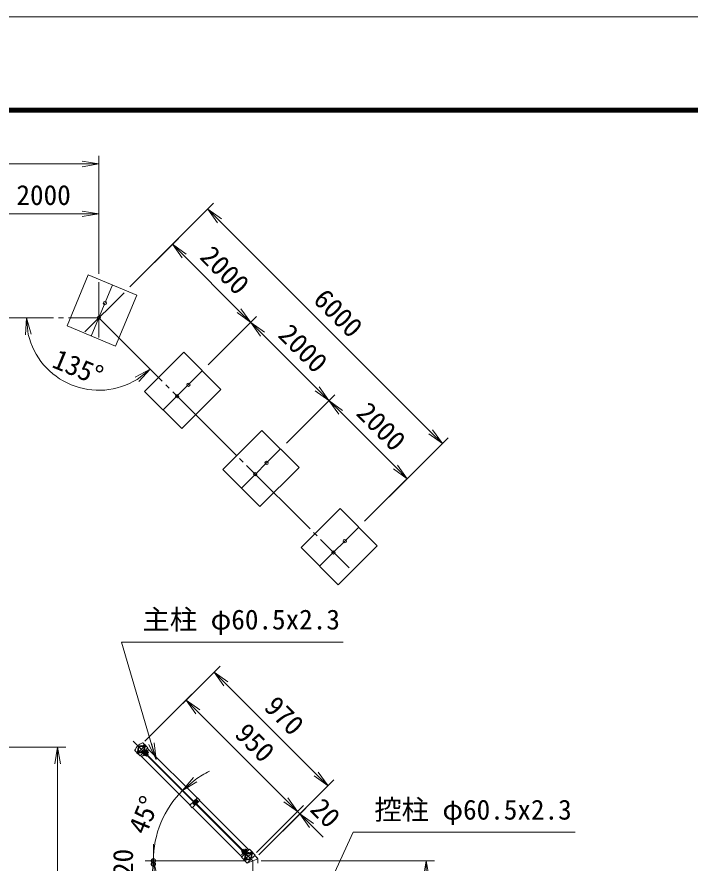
# Model space of a CAD drawing. Units: millimetres, scale not verified, with parts at other scales. Extents: x -10500 to 10500, y -7425 to 7425.
# Drawn here: x -4493 to -436, y 2321 to 7425 of the extents above; entities that cross this region are included whole.
import ezdxf
from ezdxf.enums import TextEntityAlignment as Align

# ---------------------------------------------------------------- set-up
doc = ezdxf.new("R2010")
doc.units = ezdxf.units.MM
doc.header["$LTSCALE"] = 30
doc.linetypes.add('LONG_CHAIN', pattern=[21, 18, -1, 1, -1])
for name, color, linetype, lineweight in [('0-0_D-TTL', 7, 'Continuous', 9), ('0-2_D-STR-TXT', 7, 'Continuous', 9), ('0-4_D-STR1', 1, 'Continuous', 9), ('0-5_D-STR4', 7, 'Continuous', 9), ('0-7_D-BMK', 2, 'LONG_CHAIN', 9), ('0-8_D-STR-DIM', 7, 'Continuous', 9), ('0-9_0', 7, 'Continuous', 9), ('0-A_D-STR3', 3, 'Continuous', 9)]:
    doc.layers.add(name, color=color, linetype=linetype, lineweight=lineweight)
doc.styles.add('ＭＳ ゴシック', font='')
doc.styles.get('ＭＳ ゴシック').set_extended_font_data('MS Gothic')

# ---------------------------------------------------------------- blocks, each defined once
blk = doc.blocks.new('_Open')
at = {"layer": '0-9_0'}
blk.add_line((-30, 5), (0, 0), dxfattribs=at)
blk.add_lwpolyline([(-30, -5), (0, 0), (-30, 0)], dxfattribs=at)
blk = doc.blocks.new('_DotSmall')
at = {"layer": '0-9_0'}
for p, q in [((2.238, 3), (-2.238, 3)), ((3.668, -0.743), (-3.668, -0.743))]:
    blk.add_line(p, q, dxfattribs=at)
for points in [[(3.75, 0), (3.72, 0.47), (3.632, 0.933), (3.487, 1.38), (3.286, 1.807), (3.034, 2.204), (2.734, 2.567), (2.39, 2.889), (2.009, 3.166), (1.597, 3.393), (1.159, 3.566), (0.703, 3.684), (0.235, 3.743), (-0.235, 3.743), (-0.703, 3.684), (-1.159, 3.566), (-1.597, 3.393), (-2.009, 3.166), (-2.39, 2.889), (-2.734, 2.567), (-3.034, 2.204), (-3.286, 1.807), (-3.487, 1.38), (-3.632, 0.933), (-3.72, 0.47), (-3.75, 0), (0, 0)], [(-3.75, 0), (-3.72, -0.47), (-3.632, -0.933), (-3.487, -1.38), (-3.286, -1.807), (-3.034, -2.204), (-2.734, -2.567), (-2.39, -2.889), (-2.009, -3.166), (-1.597, -3.393), (-1.159, -3.566), (-0.703, -3.684), (-0.235, -3.743), (0.235, -3.743), (0.703, -3.684), (1.159, -3.566), (1.597, -3.393), (2.009, -3.166), (2.39, -2.889), (2.734, -2.567), (3.034, -2.204), (3.286, -1.807), (3.487, -1.38), (3.632, -0.933), (3.72, -0.47), (3.75, 0), (0, 0)]]:
    blk.add_lwpolyline(points, close=True, dxfattribs=at)

msp = doc.modelspace()

# ---------------------------------------------------------------- linework, layer by layer
at = {"layer": '0-0_D-TTL', "color": 2}
msp.add_lwpolyline([(-10500, 7425), (10500, 7425), (10500, -7425), (-10500, -7425)], close=True, dxfattribs=at)
at = {"layer": '0-0_D-TTL'}
for points in [[(-9825, 6875), (9825, 6875), (9825, -6875), (-9825, -6875)], [(-9818.75, 6868.75), (9818.75, 6868.75), (9818.75, -6868.75), (-9818.75, -6868.75)], [(-9812.5, 6862.5), (9812.5, 6862.5), (9812.5, -6862.5), (-9812.5, -6862.5)], [(-9806.25, 6856.25), (9806.25, 6856.25), (9806.25, -6856.25), (-9806.25, -6856.25)], [(-9800, 6850), (9800, 6850), (9800, -6850), (-9800, -6850)]]:
    msp.add_lwpolyline(points, close=True, dxfattribs=at)
at = {"layer": '0-2_D-STR-TXT'}
for points in [[(-2525.96, 3653.99), (-3862.66, 3653.99), (-3655.09, 2947.83)], [(-1129.2, 2506.98), (-2465.9, 2506.98), (-2767.09, 1850.3)]]:
    msp.add_lwpolyline(points, dxfattribs=at)
at = {"layer": '0-4_D-STR1'}
for p, q in [((-3705.74, 3012.9), (-3406.67, 2713.83)), ((-3449.45, 2671.05), (-3748.52, 2970.12)), ((-3743.7, 2993.68), (-3743.29, 2995.23)), ((-3736.92, 2991.86), (-3743.7, 2993.68)), ((-3736.51, 2993.41), (-3743.29, 2995.23)), ((-3729.3, 3008.08), (-3730.85, 3007.67)), ((-3729.03, 3000.89), (-3730.85, 3007.67)), ((-3727.49, 3001.3), (-3729.3, 3008.08)), ((-3137.3, 2358.9), (-3434.6, 2656.2)), ((-3391.82, 2698.98), (-3094.52, 2401.68)), ((-3113.79, 2368.73), (-3111.98, 2361.95)), ((-3112.24, 2369.15), (-3110.43, 2362.37)), ((-3111.98, 2361.95), (-3110.43, 2362.37)), ((-3104.77, 2376.62), (-3097.99, 2374.81)), ((-3104.36, 2378.17), (-3097.58, 2376.36)), ((-3097.58, 2376.36), (-3097.99, 2374.81)), ((-3059.17, 2366.32), (-3043.5, 2350.66)), ((-3100.87, 2322.47), (-3101.95, 2323.54)), ((-3040.37, 2347.53), (-3100.87, 2322.47)), ((-3100.87, 2320.95), (-3100.87, 2322.47))]:
    msp.add_line(p, q, dxfattribs=at)
msp.add_lwpolyline([(-3059.17, 2366.32), (-3040.37, 2347.53), (-3040.37, 2320.95)], dxfattribs=at)
for centre in [(-3962.37, 5698.86), (-3999.36, 5609.55), (-3459.6, 5206.5), (-3527.96, 5138.14), (-2988.2, 4735.09), (-3056.55, 4666.74), (-2516.79, 4263.69), (-2585.15, 4195.34)]:
    msp.add_circle(centre, 10.08, dxfattribs=at)
for centre, radius, start, end in [((-3743.04, 3007.42), 19.05, 339.32478, 290.67522), ((-3743.04, 3007.42), 17.45, 339.32478, 290.67522), ((-3737.03, 2991.48), 0.401, 290.67522, 75), ((-3737.03, 2991.48), 2, 290.67522, 75), ((-3727.1, 3001.41), 2, 195, 339.32478), ((-3727.1, 3001.41), 0.401, 195, 339.32478), ((-3098.23, 2362.61), 19.05, 159.32478, 110.67522), ((-3114.18, 2368.63), 2, 15, 159.32478), ((-3098.23, 2362.61), 17.45, 159.32478, 110.67522), ((-3114.18, 2368.63), 0.401, 15, 159.32478), ((-3104.25, 2378.56), 2, 110.67522, 255), ((-3104.25, 2378.56), 0.401, 110.67522, 255)]:
    msp.add_arc(centre, radius, start, end, dxfattribs=at)
at = {"layer": '0-5_D-STR4'}
for points in [[(-3770.8, 5747.59), (-4063.36, 5868.77), (-4190.93, 5560.81), (-3898.36, 5439.63)], [(-3487.89, 5402.13), (-3263.97, 5178.21), (-3499.67, 4942.51), (-3723.59, 5166.43)], [(-3016.48, 4930.73), (-2792.56, 4706.81), (-3028.27, 4471.11), (-3252.18, 4695.02)], [(-2545.08, 4459.32), (-2321.16, 4235.4), (-2556.86, 3999.7), (-2780.78, 4223.62)]]:
    msp.add_lwpolyline(points, close=True, dxfattribs=at)
at = {"layer": '0-7_D-BMK'}
for p, q in [((-3999.36, 5824.55), (-3999.36, 5491.22)), ((-3917.08, 5808.18), (-4044.64, 5500.22)), ((-3847.33, 5761.58), (-4083.03, 5525.87)), ((-3375.93, 5290.17), (-3611.63, 5054.47)), ((-2904.52, 4818.77), (-3140.23, 4583.07)), ((-2433.12, 4347.36), (-2668.82, 4111.66)), ((-3792.58, 3056.96), (-3070.62, 2335)), ((-3769.89, 2980.58), (-3716.2, 3034.27)), ((-3735.58, 2965.39), (-3701.02, 2999.96)), ((-3430.93, 2674.73), (-3403.63, 2702.02)), ((-3140.26, 2370.08), (-3105.7, 2404.64)), ((-3125.08, 2335.77), (-3071.39, 2389.46)), ((-3070.62, 2335), (-3070.62, -4536))]:
    msp.add_line(p, q, dxfattribs=at)
msp.add_lwpolyline([(-8841.19, 4101.05), (-7332.69, 5609.55), (-3999.36, 5609.55), (-2490.87, 4101.05)], dxfattribs=at)
at = {"layer": '0-8_D-STR-DIM'}
for p, q in [((-3999.36, 5874.55), (-3999.36, 6587.99)), ((-7232.69, 6537.99), (-4099.36, 6537.99)), ((-3999.36, 5874.55), (-3999.36, 6287.63)), ((-3811.98, 5796.93), (-3307.75, 6301.16)), ((-4566.03, 6237.63), (-4099.36, 6237.63)), ((-1999.61, 4922.3), (-3272.4, 6195.09)), ((-3811.98, 5796.93), (-3519.89, 6089.02)), ((-3154.55, 5652.97), (-3484.53, 5982.96)), ((-3340.57, 5325.53), (-3048.48, 5617.62)), ((-3340.57, 5325.53), (-3048.48, 5617.62)), ((-2683.14, 5181.57), (-3013.13, 5511.55)), ((-2869.17, 4854.12), (-2577.08, 5146.21)), ((-2869.17, 4854.12), (-2577.08, 5146.21)), ((-2211.74, 4710.17), (-2541.72, 5040.15)), ((-2397.76, 4382.72), (-1893.54, 4886.94)), ((-2397.76, 4382.72), (-2105.67, 4674.81)), ((-3721.16, 3056.25), (-3268.61, 3508.8)), ((-3233.26, 3402.73), (-2688.78, 2858.26)), ((-3721.16, 3056.25), (-3438.32, 3339.09)), ((-3402.96, 3233.03), (-2872.63, 2702.7)), ((-5514.32, 3020), (-4197.45, 3020)), ((-4247.45, 2920), (-4247.45, -3545)), ((-3035.27, 2370.36), (-2582.72, 2822.9)), ((-3236.21, 2500.59), (-3530.24, 2794.62)), ((-2872.63, 2702.7), (-2943.34, 2773.41)), ((-3049.41, 2384.5), (-2766.57, 2667.34)), ((-3049.41, 2384.5), (-2766.57, 2667.34)), ((-3035.27, 2370.36), (-2752.42, 2653.2)), ((-2801.92, 2631.98), (-2787.78, 2617.84)), ((-2717.07, 2547.13), (-2646.36, 2476.42)), ((-3670.62, 2335), (-3670.62, 2435)), ((-3202.42, 2335), (-3720.62, 2335)), ((-3120.62, 2335), (-3720.62, 2335)), ((-3670.62, 2315), (-3670.62, 2335)), ((-3020.62, 2335), (-1975.76, 2335))]:
    msp.add_line(p, q, dxfattribs=at)
for centre, radius, start, end in [((-3999.36, 5609.55), 436.4, 193.15807, 301.84193), ((-3070.62, 2335), 600, 115.87923, 125.43962), ((-3070.62, 2335), 600, 135, 180)]:
    msp.add_arc(centre, radius, start, end, dxfattribs=at)
at = {"layer": '0-A_D-STR3'}
for p, q in [((-3733.4, 3045.36), (-3703.34, 3015.31)), ((-3729.33, 3032.6), (-3733.22, 3028.71)), ((-3733.22, 3028.71), (-3721.76, 3017.25)), ((-3730.32, 3025.81), (-3730.58, 3025.55)), ((-3726.46, 3029.73), (-3730.35, 3025.84)), ((-3727.3, 3031.98), (-3718.57, 3023.25)), ((-3725.72, 3030.4), (-3725.37, 3030.76)), ((-3725.72, 3030.4), (-3725.37, 3030.76)), ((-3725.37, 3030.76), (-3719.71, 3025.1)), ((-3725.24, 3029.93), (-3724.66, 3030.51)), ((-3724.66, 3020.15), (-3724.92, 3019.89)), ((-3720.74, 3024), (-3724.62, 3020.12)), ((-3722.54, 2996.11), (-3703.34, 3015.31)), ((-3717.87, 3021.14), (-3721.76, 3017.25)), ((-3720.54, 3025.23), (-3719.96, 3025.81)), ((-3720.06, 3024.75), (-3719.71, 3025.1)), ((-3720.06, 3024.75), (-3719.71, 3025.1)), ((-3766.59, 2993.07), (-3757.4, 2983.88)), ((-3764.26, 2997.52), (-3752.94, 2986.21)), ((-3761.17, 2994.95), (-3761.43, 2994.7)), ((-3755.51, 2989.3), (-3755.77, 2989.04)), ((-3711.08, 2966.27), (-3731.78, 2986.97)), ((-3721.65, 2970.04), (-3730.84, 2979.24)), ((-3730.49, 2991.69), (-3727.31, 2994.87)), ((-3113.97, 2375.16), (-3730.49, 2991.69)), ((-3709.46, 2967.9), (-3730.15, 2988.59)), ((-3110.79, 2378.35), (-3727.31, 2994.87)), ((-3723.82, 2984.67), (-3725.03, 2983.47)), ((-3703.52, 2973.84), (-3724.22, 2994.53)), ((-3723.82, 2984.67), (-3716.3, 2977.15)), ((-3722.89, 2983.73), (-3722.72, 2983.91)), ((-3701.89, 2975.46), (-3722.59, 2996.16)), ((-3719.53, 2987.09), (-3718.15, 2988.47)), ((-3712.36, 3000.07), (-3719.43, 2993)), ((-3716.3, 2977.15), (-3717.51, 2975.94)), ((-3717.24, 2978.08), (-3717.06, 2978.25)), ((-3709.49, 2997.21), (-3716.56, 2990.13)), ((-3713.88, 2981.44), (-3712.5, 2982.82)), ((-3711.08, 2966.27), (-3709.46, 2967.9)), ((-3703.76, 2991.48), (-3710.84, 2984.41)), ((-3710.33, 2999.46), (-3701.6, 2990.73)), ((-3708.75, 2997.88), (-3703.09, 2992.22)), ((-3708.27, 2997.4), (-3708.04, 2997.63)), ((-3700.9, 2988.61), (-3707.97, 2981.54)), ((-3703.57, 2992.7), (-3703.34, 2992.93)), ((-3703.52, 2973.84), (-3701.89, 2975.46)), ((-3426.47, 2694.03), (-3405.05, 2715.46)), ((-3405.05, 2715.46), (-3390.2, 2700.61)), ((-3429.66, 2690.85), (-3451.08, 2669.43)), ((-3451.08, 2669.43), (-3436.23, 2654.58)), ((-3414.81, 2676), (-3436.23, 2654.58)), ((-3431.85, 2683), (-3422.65, 2673.81)), ((-3431.28, 2689.22), (-3416.43, 2674.38)), ((-3429.51, 2687.46), (-3418.2, 2676.14)), ((-3424.85, 2695.66), (-3410, 2680.81)), ((-3416.08, 2701.03), (-3423.15, 2693.96)), ((-3423.15, 2693.96), (-3411.69, 2682.51)), ((-3413.21, 2698.17), (-3420.29, 2691.1)), ((-3407.49, 2692.44), (-3414.56, 2685.37)), ((-3414.05, 2700.42), (-3405.32, 2691.69)), ((-3412.47, 2698.84), (-3409.71, 2701.6)), ((-3411.99, 2698.36), (-3409.01, 2701.35)), ((-3404.62, 2689.58), (-3411.69, 2682.51)), ((-3411.62, 2679.18), (-3390.2, 2700.61)), ((-3409.71, 2701.6), (-3404.06, 2695.94)), ((-3407.29, 2693.66), (-3404.31, 2696.65)), ((-3406.82, 2693.18), (-3404.06, 2695.94)), ((-3132.03, 2402.35), (-3130.41, 2403.98)), ((-3132.03, 2402.35), (-3111.12, 2381.44)), ((-3130.41, 2403.98), (-3109.5, 2383.07)), ((-3117.04, 2404.76), (-3124.11, 2397.68)), ((-3114.18, 2401.89), (-3121.25, 2394.82)), ((-3115.02, 2404.14), (-3106.29, 2395.41)), ((-3113.44, 2402.56), (-3107.78, 2396.91)), ((-3112.96, 2402.09), (-3112.73, 2402.31)), ((-3111.32, 2384.89), (-3092.12, 2404.08)), ((-3092.12, 2404.08), (-3056.76, 2368.73)), ((-3139.71, 2356.5), (-3120.51, 2375.69)), ((-3139.71, 2356.5), (-3104.35, 2321.14)), ((-3139.6, 2394.79), (-3137.97, 2396.41)), ((-3139.6, 2394.79), (-3118.69, 2373.88)), ((-3137.97, 2396.41), (-3117.06, 2375.5)), ((-3135.57, 2383.97), (-3126.38, 2374.77)), ((-3128.51, 2389.35), (-3129.71, 2388.15)), ((-3128.51, 2389.35), (-3120.99, 2381.83)), ((-3127.58, 2388.42), (-3127.4, 2388.6)), ((-3124.22, 2391.78), (-3122.84, 2393.16)), ((-3120.99, 2381.83), (-3122.19, 2380.63)), ((-3121.92, 2382.76), (-3121.75, 2382.94)), ((-3121.78, 2348.26), (-3112.59, 2339.07)), ((-3121.22, 2394.79), (-3121.07, 2394.93)), ((-3119.45, 2352.71), (-3108.13, 2341.4)), ((-3118.56, 2386.12), (-3117.18, 2387.5)), ((-3116.36, 2350.14), (-3116.62, 2349.88)), ((-3115.56, 2389.13), (-3115.42, 2389.27)), ((-3108.45, 2396.16), (-3115.52, 2389.09)), ((-3113.97, 2375.16), (-3110.79, 2378.35)), ((-3105.59, 2393.3), (-3112.66, 2386.23)), ((-3108.26, 2397.39), (-3108.03, 2397.61)), ((-3084.52, 2387.79), (-3088.41, 2383.9)), ((-3088.41, 2383.9), (-3076.95, 2372.44)), ((-3085.51, 2381), (-3085.77, 2380.74)), ((-3081.65, 2384.92), (-3085.54, 2381.03)), ((-3082.49, 2387.17), (-3073.76, 2378.44)), ((-3080.91, 2385.59), (-3080.56, 2385.95)), ((-3080.91, 2385.59), (-3080.56, 2385.95)), ((-3080.56, 2385.95), (-3074.9, 2380.29)), ((-3080.43, 2385.11), (-3079.85, 2385.7)), ((-3080.4, 2354.25), (-3075.82, 2349.67)), ((-3080.4, 2354.25), (-3078.31, 2353.27)), ((-3079.85, 2375.34), (-3080.11, 2375.08)), ((-3075.92, 2379.19), (-3079.81, 2375.3)), ((-3073.06, 2376.33), (-3076.95, 2372.44)), ((-3075.82, 2349.67), (-3056.76, 2368.73)), ((-3075.73, 2380.42), (-3075.15, 2381)), ((-3075.25, 2379.94), (-3074.9, 2380.29)), ((-3075.25, 2379.94), (-3074.9, 2380.29)), ((-3110.7, 2344.49), (-3110.96, 2344.23)), ((-3104.35, 2321.14), (-3085.29, 2340.2)), ((-3089.87, 2344.78), (-3085.29, 2340.2)), ((-3089.87, 2344.78), (-3088.9, 2342.69))]:
    msp.add_line(p, q, dxfattribs=at)
msp.add_lwpolyline([(-3780.99, 2997.78), (-3750.93, 2967.72), (-3731.73, 2986.92)], dxfattribs=at)
for centre, radius, start, end in [((-3705.65, 2970.03), 82.25, 112.22973, 157.77027), ((-3743.04, 3007.42), 22, 335.1633, 294.8367), ((-3743.04, 3007.42), 19.7, 334.83718, 295.16282), ((-3735.73, 3043.03), 3.3, 45, 108.27329), ((-3728.98, 3030.08), 2.54, 352.21089, 97.78911), ((-3729.04, 3021.42), 8.7, 17.26063, 72.73937), ((-3727.84, 3022.63), 8.5, 16.92751, 73.07249), ((-3720.4, 3021.48), 2.55, 352.42505, 97.57495), ((-3778.65, 3000.11), 3.3, 161.72671, 225), ((-3733.2, 2985.55), 4.3, 45, 110.03562), ((-3733.2, 2985.55), 2, 45, 107.72039), ((-3721.17, 2997.57), 4.3, 159.96438, 225), ((-3721.17, 2997.57), 2, 162.27961, 225), ((-3712.01, 2997.55), 2.54, 352.21089, 97.78911), ((-3712.07, 2988.9), 8.7, 17.26063, 72.73937), ((-3711.22, 2989.75), 8.5, 16.92751, 73.07249), ((-3703.43, 2988.95), 2.55, 352.42505, 97.57495), ((-3415.73, 2698.51), 2.54, 352.21089, 97.78911), ((-3415.8, 2689.86), 8.7, 17.26063, 72.73937), ((-3412.19, 2693.47), 8.5, 16.92751, 73.07249), ((-3407.15, 2689.91), 2.55, 352.42505, 97.57495), ((-3116.7, 2402.24), 2.54, 352.21089, 97.78911), ((-3116.76, 2393.58), 8.7, 17.26063, 72.73937), ((-3115.91, 2394.43), 8.5, 16.92751, 73.07249), ((-3098.23, 2362.61), 22, 155.1633, 295.11694), ((-3120.1, 2372.46), 2, 342.27961, 45), ((-3098.23, 2362.61), 19.7, 154.83718, 295.11694), ((-3120.1, 2372.46), 4.3, 339.96438, 45), ((-3108.08, 2384.48), 4.3, 225, 290.03562), ((-3108.08, 2384.48), 2, 225, 287.72039), ((-3108.12, 2393.64), 2.55, 352.42505, 97.57495), ((-3098.23, 2362.61), 22, 334.88306, 114.8367), ((-3098.23, 2362.61), 19.7, 334.88306, 115.16282), ((-3084.17, 2385.27), 2.54, 352.21089, 97.78911), ((-3084.23, 2376.61), 8.7, 17.26063, 72.73937), ((-3083.03, 2377.82), 8.5, 16.92751, 73.07249), ((-3075.59, 2376.67), 2.55, 352.42505, 97.57495)]:
    msp.add_arc(centre, radius, start, end, dxfattribs=at)
for centre, start_param, end_param in [((-3763.2, 2996.46), 1.5707963, 3.1415927), ((-3754, 2987.27), 3.1415927, 4.712389), ((-3727.44, 2982.63), 1.5707963, 3.1415927), ((-3718.25, 2973.44), 3.1415927, 4.712389), ((-3428.45, 2686.4), 1.5707963, 3.1415927), ((-3419.26, 2677.2), 3.1415927, 4.712389), ((-3132.18, 2387.36), 1.5707963, 3.1415927), ((-3122.98, 2378.17), 3.1415927, 4.712389), ((-3118.39, 2351.65), 1.5707963, 3.1415927), ((-3109.19, 2342.46), 3.1415927, 4.712389)]:
    msp.add_ellipse(centre, major_axis=(3.39, 3.39), ratio=0.3125, start_param=start_param, end_param=end_param, dxfattribs=at)

# ---------------------------------------------------------------- block references
at = {"layer": '0-2_D-STR-TXT', "xscale": 3.333333, "yscale": 3.333333, "rotation": 286.38032}
msp.add_blockref('_Open', (-3654.52, 2945.91), dxfattribs=at)
at = {"layer": '0-8_D-STR-DIM', "xscale": 3.333333, "yscale": 3.333333}
for p in [(-3999.36, 6537.99), (-3999.36, 6237.63)]:
    msp.add_blockref('_Open', p, dxfattribs=at)
for name, p, rotation in [('_Open', (-3343.11, 6265.8), 135), ('_Open', (-3555.24, 6053.67), 135), ('_Open', (-3083.84, 5582.26), 315), ('_Open', (-4435.76, 5609.55), 96.57903), ('_Open', (-3083.84, 5582.26), 135), ('_Open', (-3690.78, 5300.97), 38.42097), ('_Open', (-2612.43, 5110.86), 315), ('_Open', (-2612.43, 5110.86), 135), ('_Open', (-1928.9, 4851.59), 315), ('_Open', (-2141.03, 4639.45), 315), ('_Open', (-3303.97, 3473.44), 135), ('_Open', (-3473.67, 3303.74), 135), ('_Open', (-4247.45, 3020), 90), ('_Open', (-2618.07, 2787.55), 315), ('_Open', (-3494.89, 2759.26), 220.21981), ('_Open', (-2801.92, 2631.98), 315), ('_Open', (-2801.92, 2631.98), 315), ('_Open', (-2787.78, 2617.84), 135), ('_Open', (-3670.62, 2335), 94.78019), ('_DotSmall', (-3670.62, 2335), 270), ('_DotSmall', (-3670.62, 2315), 90), ('_Open', (-2025.76, 2335), 90)]:
    msp.add_blockref(name, p, dxfattribs=dict(at, rotation=rotation))

# ---------------------------------------------------------------- texts
at = {"layer": '0-2_D-STR-TXT', "style": 'ＭＳ ゴシック'}
for s, p in [('主柱 φ60.5x2.3', (-3735.35, 3694.02)), ('控柱 φ60.5x2.3', (-2338.59, 2547.01))]:
    msp.add_text(s, height=120.3, dxfattribs=at).set_placement(p, align=Align.BOTTOM_LEFT)
at = {"layer": '0-8_D-STR-DIM', "style": 'ＭＳ ゴシック'}
msp.add_text('2000', height=120.3, dxfattribs=at).set_placement((-4495.82, 6254.5), align=Align.BOTTOM_LEFT)
for s, rotation, p in [('2000', 315, (-3422.96, 5945.24)), ('6000', 315, (-2739.86, 5686.41)), ('2000', 315, (-2951.55, 5473.84)), ('135°', 337.5, (-4302.42, 5280.98)), ('2000', 315, (-2480.15, 5002.43)), ('970', 315, (-3035.93, 3229.27)), ('950', 315, (-3212.71, 3066.63)), ('45°', 67.5, (-3681.96, 2471.06)), ('20', 315, (-2758.59, 2613.55)), ('20', 90, (-3757.49, 2243.12))]:
    msp.add_text(s, height=120.3, rotation=rotation, dxfattribs=at).set_placement(p, align=Align.BOTTOM_LEFT)

doc.saveas('drawing.dxf')
